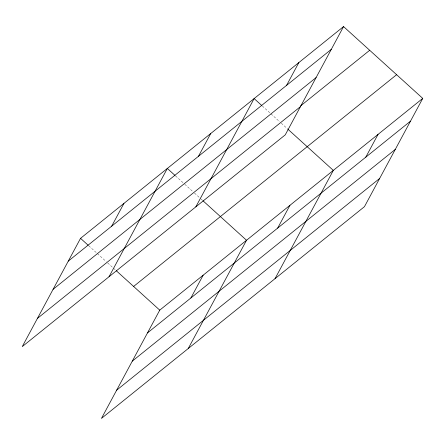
<?xml version="1.0" encoding="UTF-8"?>
<svg xmlns="http://www.w3.org/2000/svg" width="445" height="445" viewBox="0 0 445 445"><rect width="100%" height="100%" fill="white"/><g stroke="black" fill="none" stroke-linecap="round" stroke-linejoin="round"><path stroke-width="0.33" stroke-dasharray="2.23 1.67" d="M262.328 106.016L279.755 121.813M281.285 123.198L287.381 128.727M175.536 175.892L184.252 183.791M184.764 184.258L192.963 191.689M194.493 193.074L200.589 198.604M201.095 199.065L202.62 200.445M88.744 245.768L106.171 261.565M107.701 262.956L115.828 270.326"/><path stroke-width="0.67" d="M343.551 26.589L80.545 238.336L22.25 346.605L285.256 134.857L343.551 26.589L422.75 98.395L364.455 206.664L101.449 418.411L159.744 310.143L422.75 98.395M111.673 226.188L123.944 203.398M109.042 276.729L167.337 168.46L175.024 175.43M198.464 156.306L210.735 133.522M195.833 206.853L254.128 98.584L261.816 105.554M286.569 85.373L298.84 62.584M190.872 297.989L203.143 275.205M188.241 348.535L246.536 240.267L203.126 200.906M277.663 228.113L289.934 205.329M275.032 278.659L333.327 170.391L287.887 129.189M365.768 157.18L378.039 134.39M68.28 261.126L331.28 49.373M53.089 289.333L316.095 77.586M300.737 105.799L369.689 50.285M37.441 318.397L300.442 106.65M133.611 286.447L396.617 74.699M147.473 332.927L410.479 121.179M132.287 361.14L395.293 149.392M116.635 390.204L379.641 178.456M80.545 238.336L88.232 245.306M116.334 270.783L159.744 310.143"/></g></svg>
